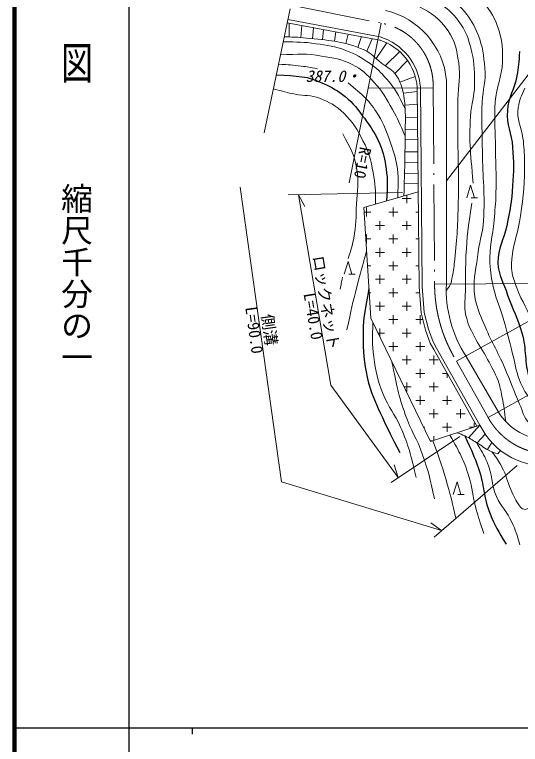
# Model space of a CAD drawing. Units: millimetres, scale not verified. Extents: x 40000 to 680144, y 20000 to 380000.
# Drawn here: x 40000 to 119738, y 202409 to 317526 of the extents above; entities that cross this region are included whole.
import ezdxf
from ezdxf.enums import TextEntityAlignment as Align

# ---------------------------------------------------------------- set-up
doc = ezdxf.new("R2010")
doc.units = ezdxf.units.MM
doc.header["$LTSCALE"] = 1000
doc.linetypes.add('LONG_DASHED_DOTTED', pattern=[15.25, 12, -1.5, 0.25, -1.5])
for name, color, linetype, lineweight in [('M-BGD', 7, 'Continuous', 13), ('M-BMK', 2, 'LONG_DASHED_DOTTED', 13), ('M-STR-HTXT', 7, 'Continuous', 13), ('M-TTL', 2, 'Continuous', 140), ('M-TTL-BAND', 7, 'Continuous', 25)]:
    doc.layers.add(name, color=color, linetype=linetype, lineweight=lineweight)
doc.styles.add('@ＭＳ ゴシック', font='')
doc.styles.add('ＭＳ ゴシック', font='')
doc.styles.get('@ＭＳ ゴシック').set_extended_font_data('@MS Gothic')
doc.styles.get('ＭＳ ゴシック').set_extended_font_data('MS Gothic')

msp = doc.modelspace()

# ---------------------------------------------------------------- linework, layer by layer
at = {"layer": 'M-BGD'}
for p, q in [((83066, 316735), (97649, 314000)), ((82974, 316243), (97556, 313509)), ((83259, 314005), (83292, 316184)), ((85129, 313906), (85265, 315814)), ((86959, 313727), (87135, 315463)), ((88537, 313565), (88702, 315169)), ((90422, 313320), (90634, 314807)), ((92216, 312949), (92560, 314446)), ((94093, 312355), (94678, 314049)), ((95542, 311735), (96388, 313728)), ((96988, 310584), (98676, 313062)), ((98439, 309450), (100708, 311697)), ((99921, 308257), (101950, 310293)), ((100757, 306864), (103174, 307740)), ((108085, 307156), (108064, 275083)), ((101287, 305117), (103485, 305371)), ((103478, 306100), (103775, 274600)), ((103978, 306105), (104274, 274621)), ((101529, 303242), (103503, 303401)), ((101604, 301297), (103523, 301340)), ((101575, 299431), (103541, 299383)), ((101558, 297860), (103555, 297850)), ((101540, 295902), (103574, 295880)), ((101512, 294208), (103590, 294169)), ((101471, 292443), (103607, 292391)), ((101431, 290868), (103622, 290812)), ((111293, 288637), (111893, 290637)), ((111893, 290637), (112493, 288637)), ((101824, 289049), (101824, 287793)), ((101117, 288500), (102531, 288500)), ((111993, 288637), (112993, 288637)), ((95460, 287086), (95460, 285672)), ((99703, 287086), (99703, 285672)), ((95084, 286379), (96167, 286379)), ((98995, 286379), (100410, 286379)), ((103238, 286379), (103664, 286379)), ((97581, 284965), (97581, 283550)), ((101824, 284965), (101824, 283550)), ((96874, 284257), (98288, 284257)), ((101117, 284257), (102531, 284257)), ((95356, 282136), (96167, 282136)), ((95460, 282843), (95460, 281429)), ((98995, 282136), (100410, 282136)), ((99703, 282843), (99703, 281429)), ((103238, 282136), (103704, 282136)), ((96874, 280015), (98288, 280015)), ((97581, 280722), (97581, 279308)), ((101117, 280015), (102531, 280015)), ((101824, 280722), (101824, 279308)), ((91975, 276586), (92575, 278586)), ((92575, 278586), (93175, 276586)), ((99703, 278601), (99703, 277186)), ((95628, 277893), (96167, 277893)), ((98995, 277893), (100410, 277893)), ((103238, 277893), (103744, 277893)), ((92675, 276586), (93675, 276586)), ((97581, 276479), (97581, 275065)), ((101824, 276479), (101824, 275065)), ((96874, 275772), (98288, 275772)), ((101117, 275772), (102531, 275772)), ((99703, 274358), (99703, 272944)), ((103775, 274600), (104083, 270474)), ((95899, 273651), (96167, 273651)), ((98995, 273651), (100410, 273651)), ((103238, 273651), (103846, 273651)), ((97581, 272237), (97581, 270822)), ((101824, 272237), (101824, 270822)), ((96874, 271530), (98288, 271530)), ((101117, 271530), (102531, 271530)), ((98995, 269408), (100410, 269408)), ((99703, 270115), (99703, 268701)), ((103238, 269408), (104358, 269408)), ((103945, 270115), (103945, 268701)), ((104083, 270474), (104787, 267746)), ((97297, 267287), (98288, 267287)), ((97581, 267994), (97581, 266698)), ((101117, 267287), (102531, 267287)), ((101824, 267994), (101824, 266580)), ((104787, 267746), (105522, 265682)), ((105285, 267817), (105290, 267825)), ((105285, 267817), (105295, 267811)), ((98995, 265166), (100410, 265166)), ((99703, 265873), (99703, 264458)), ((103238, 265166), (104652, 265166)), ((103945, 265873), (103945, 264458)), ((105522, 265682), (106104, 264681)), ((106536, 264933), (113355, 252786)), ((101824, 263751), (101824, 262337)), ((106067, 263751), (106067, 262337)), ((106100, 264688), (112872, 252624)), ((101117, 263044), (102531, 263044)), ((105359, 263044), (106774, 263044)), ((111190, 263612), (116222, 254916)), ((103945, 261630), (103945, 260216)), ((103238, 260923), (104652, 260923)), ((107481, 260923), (108214, 260923)), ((108188, 260969), (108188, 260216)), ((101824, 259509), (101824, 258094)), ((106067, 259509), (106067, 258094)), ((101397, 258802), (102531, 258802)), ((105359, 258802), (106774, 258802)), ((103945, 257387), (103945, 255973)), ((108188, 257387), (108188, 255973)), ((103238, 256680), (104652, 256680)), ((107481, 256680), (108895, 256680)), ((105359, 254559), (106774, 254559)), ((106067, 255266), (106067, 253852)), ((109602, 254559), (111016, 254559)), ((110309, 255266), (110309, 253852)), ((104473, 252438), (104652, 252438)), ((107481, 252438), (108895, 252438)), ((108188, 253145), (108188, 251731)), ((111554, 250788), (113355, 252786)), ((111723, 252438), (112317, 252438)), ((112430, 253145), (112430, 252476)), ((106067, 251023), (106067, 250342)), ((112914, 249953), (114190, 251348)), ((105498, 250316), (105991, 250316)), ((114540, 248919), (115243, 250026)), ((116162, 248220), (116607, 248771)), ((109150, 241832), (109750, 243832)), ((109750, 243832), (110350, 241832)), ((109850, 241832), (110850, 241832))]:
    msp.add_line(p, q, dxfattribs=at)
for points in [[(103633, 289568), (95038, 287102), (96156, 269647), (105567, 250174), (113355, 252786)], [(104274, 274621), (104578, 270556), (105266, 267893), (105977, 265893), (106536, 264933)]]:
    msp.add_lwpolyline(points, dxfattribs=at)
for centre, radius, start, end in [((95719, 306050), 12415, 5.10993, 77.07662), ((94990, 305385), 8516, 4.57743, 72.85204), ((94990, 305385), 9016, 4.57743, 72.85204), ((127312, 274168), 19270, 177.27774, 213.215), ((124247, 259780), 9384, 211.21982, 329.22262), ((123661, 257811), 11466, 205.99205, 279.29011)]:
    msp.add_arc(centre, radius, start, end, dxfattribs=at)
for points, knots in [([(85894, 330266), (88173, 329217), (88933, 328933), (90953, 328280), (94060, 327277), (95926, 327156), (99153, 326665), (101502, 326308), (102877, 326506), (105199, 326003), (106834, 325649), (107814, 325482), (109257, 324636), (111538, 323299), (112293, 321801), (113854, 319667), (115088, 317979), (115755, 316942), (116380, 314946), (116949, 313129), (116973, 312004), (116918, 310101), (116845, 307570), (115940, 306249), (115759, 303724), (115582, 301255), (115779, 299862), (115800, 297388), (115828, 294233), (115949, 292466), (115883, 289313), (115848, 287643), (115724, 286712), (115593, 285047), (115386, 282414), (114796, 280956), (114930, 278318), (115009, 276767), (115143, 275893), (115510, 274384), (116004, 272356), (116543, 271294), (117125, 269290), (117695, 267331), (117931, 266211), (118450, 264238), (118902, 262523), (118982, 261507), (119610, 259849), (120149, 258424), (120676, 257707), (121598, 256494), (121983, 255987), (122221, 255660), (122799, 255390), (123103, 255248), (123321, 255265), (123654, 255307), (124240, 255382), (124541, 255581), (125062, 255859), (126434, 256592), (127132, 257168), (128237, 258261), (129329, 259340), (129875, 260010), (130860, 261187), (132651, 263328), (133552, 264609), (135256, 266819), (136999, 269079), (137960, 270357), (139646, 272658), (143159, 277453), (144971, 280253), (148549, 284999), (149437, 286176), (149816, 286948), (150882, 287967), (151310, 288376), (151471, 288538), (152022, 288967)], [0, 0, 0, 0, 1, 1, 1, 2, 2, 2, 3, 3, 3, 4, 4, 4, 5, 5, 5, 6, 6, 6, 7, 7, 7, 8, 8, 8, 9, 9, 9, 10, 10, 10, 11, 11, 11, 12, 12, 12, 13, 13, 13, 14, 14, 14, 15, 15, 15, 16, 16, 16, 17, 17, 17, 18, 18, 18, 19, 19, 19, 20, 20, 20, 21, 21, 21, 22, 22, 22, 23, 23, 23, 24, 24, 24, 25, 25, 25, 26, 26, 26, 27, 27, 27, 27]), ([(84970, 325845), (86730, 325011), (87312, 324766), (88881, 324262), (90863, 323625), (92056, 323583), (94099, 323185), (96600, 322698), (98070, 322732), (100518, 322026), (103124, 321273), (104696, 320904), (106937, 319375), (108524, 318292), (109350, 317496), (110415, 315897), (111260, 314629), (111500, 313762), (111906, 312294), (112466, 310269), (112459, 309051), (112527, 306952), (112587, 305095), (112107, 304082), (111947, 302231), (111568, 297830), (111870, 296174), (112279, 290926)], [0, 0, 0, 0, 1, 1, 1, 2, 2, 2, 3, 3, 3, 4, 4, 4, 5, 5, 5, 6, 6, 6, 7, 7, 7, 8, 8, 8, 9, 9, 9, 9]), ([(84583, 323992), (86625, 323269), (87232, 323092), (88957, 322605), (91961, 321756), (93756, 321750), (96783, 320990), (99515, 320304), (101225, 320262), (103678, 318878), (105748, 317710), (107015, 316939), (108337, 314964), (109489, 313243), (109698, 311980), (110014, 309933), (110358, 307702), (109918, 306413), (109890, 304156), (109859, 301706), (109882, 300333), (109890, 297882), (109902, 294024), (110073, 291862), (109952, 288006), (109840, 284447), (109780, 282446), (109393, 278907), (109275, 277824), (109241, 277209), (109007, 276146), (108906, 275688), (108889, 275413), (108694, 274987), (108503, 274570), (108374, 274412), (108043, 274011)], [0, 0, 0, 0, 1, 1, 1, 2, 2, 2, 3, 3, 3, 4, 4, 4, 5, 5, 5, 6, 6, 6, 7, 7, 7, 8, 8, 8, 9, 9, 9, 10, 10, 10, 11, 11, 11, 12, 12, 12, 12]), ([(101463, 323643), (104016, 322877), (105039, 322620), (107012, 321352), (108697, 320269), (109614, 319544), (110904, 318011), (111975, 316739), (112448, 315886), (113058, 314340), (113829, 312384), (113951, 311161), (114134, 309067), (114318, 306976), (113806, 305807), (113720, 303711), (113596, 300662), (113717, 298949), (113748, 295898), (113791, 291660), (114191, 289278), (113921, 285048), (113775, 282768), (113182, 281552), (112954, 279278), (112710, 276838), (112174, 275432), (112568, 273011), (112845, 271308), (113290, 270410), (113948, 268815), (115110, 266002), (116061, 264560), (117289, 261775), (118256, 259580), (118628, 258278), (119608, 256088), (120149, 254877), (120218, 253990), (121181, 253079), (121532, 252747), (121839, 252675), (122313, 252582), (123096, 252428), (123569, 252453), (124356, 252582), (125801, 252818), (126636, 253108), (127862, 253907), (128966, 254626), (129546, 255109), (130457, 256060), (132021, 257694), (132529, 258918), (133770, 260809), (136386, 264793), (137461, 267282), (140230, 271162), (141036, 272291), (141426, 273005), (142474, 273915), (143013, 274384), (143235, 274570), (143933, 275020)], [0, 0, 0, 0, 1, 1, 1, 2, 2, 2, 3, 3, 3, 4, 4, 4, 5, 5, 5, 6, 6, 6, 7, 7, 7, 8, 8, 8, 9, 9, 9, 10, 10, 10, 11, 11, 11, 12, 12, 12, 13, 13, 13, 14, 14, 14, 15, 15, 15, 16, 16, 16, 17, 17, 17, 18, 18, 18, 19, 19, 19, 20, 20, 20, 21, 21, 21, 21]), ([(82329, 313207), (84719, 313209), (85485, 313219), (87481, 312938), (89351, 312674), (90442, 312576), (92202, 311888), (93793, 311267), (94640, 310771), (96039, 309790), (97157, 309006), (97689, 308428), (98606, 307416), (100067, 305804), (100413, 304926), (101560, 302695)], [0, 0, 0, 0, 1, 1, 1, 2, 2, 2, 3, 3, 3, 4, 4, 4, 5, 5, 5, 5]), ([(101381, 288922), (101496, 293495), (101542, 294673), (101560, 298361), (101569, 300054), (101654, 301005), (101560, 302695), (101490, 303958), (101443, 304685), (101080, 305897), (100786, 306881), (100572, 307462), (99921, 308257), (99249, 309078), (98609, 309267), (97768, 309913), (96733, 310707), (96315, 311429), (95117, 311943), (91986, 313286), (89976, 313421), (86587, 313765), (84995, 313926), (84407, 313991), (82499, 314020)], [0, 0, 0, 0, 1, 1, 1, 2, 2, 2, 3, 3, 3, 4, 4, 4, 5, 5, 5, 6, 6, 6, 7, 7, 7, 8, 8, 8, 8]), ([(120458, 305899), (119821, 304689), (119608, 304097), (119402, 302856), (119092, 300985), (119907, 299940), (120141, 298059), (120319, 296627), (120376, 295816), (120389, 294373), (120421, 291000), (120241, 289100), (119768, 285760), (119409, 283222), (118728, 281881), (118433, 279334), (118335, 278488), (118262, 277997), (118377, 277153), (118528, 276051), (118795, 275464), (119178, 274420), (120027, 272106), (120941, 270985), (121752, 268657), (122403, 266790), (122395, 265636), (122967, 263743), (123304, 262627), (123290, 261821), (124099, 260982), (124371, 260700), (124648, 260577), (125038, 260623), (125525, 260681), (125694, 261019), (126087, 261313), (127088, 262065), (127583, 262574), (128461, 263467), (129890, 264920), (130438, 265959), (131636, 267608), (133763, 270536), (134669, 272377), (136826, 275283), (138946, 278137), (140436, 279498), (142596, 282323), (144065, 284244), (144841, 285356), (146213, 287347), (148018, 289968), (148914, 291513), (150713, 294139), (152763, 297132), (153882, 298833), (156075, 301724), (157814, 304015), (158650, 305434), (160686, 307466), (161875, 308654), (162598, 309266), (163916, 310310), (164483, 310759), (164807, 311003), (165397, 311420), (165691, 311627), (165830, 311790), (166158, 311935), (166497, 312086), (166669, 312104), (167082, 312152)], [0, 0, 0, 0, 1, 1, 1, 2, 2, 2, 3, 3, 3, 4, 4, 4, 5, 5, 5, 6, 6, 6, 7, 7, 7, 8, 8, 8, 9, 9, 9, 10, 10, 10, 11, 11, 11, 12, 12, 12, 13, 13, 13, 14, 14, 14, 15, 15, 15, 16, 16, 16, 17, 17, 17, 18, 18, 18, 19, 19, 19, 20, 20, 20, 21, 21, 21, 22, 22, 22, 23, 23, 23, 24, 24, 24, 24]), ([(81902, 311166), (84846, 311304), (85894, 311414), (88392, 310977), (90319, 310641), (91488, 310558), (93223, 309652), (94773, 308843), (95508, 308114), (96702, 306836), (98076, 305365), (98590, 304314), (99573, 302557), (100458, 300974), (100728, 300357), (101560, 298361)], [0, 0, 0, 0, 1, 1, 1, 2, 2, 2, 3, 3, 3, 4, 4, 4, 5, 5, 5, 5]), ([(81600, 309718), (83307, 309608), (83786, 309589), (85175, 309404), (86182, 309269), (86524, 309215), (87743, 308990)], [0, 0, 0, 0, 1, 1, 1, 2, 2, 2, 2]), ([(92574, 306753), (94895, 304775), (95933, 304044), (97323, 301729), (98299, 300102), (98670, 299080), (99283, 297284), (99820, 295712), (100129, 294815), (100360, 293171), (100605, 291419), (100393, 290247), (100411, 288644), (100411, 288644), (100411, 288644), (100411, 288644)], [0, 0, 0, 0, 1, 1, 1, 2, 2, 2, 3, 3, 3, 4, 4, 4, 5, 5, 5, 5]), ([(80786, 305826), (82412, 305369), (82877, 305244), (84237, 304959), (85728, 304647), (86671, 304897), (88088, 304338), (89710, 303698), (90622, 303188), (91877, 301977), (93370, 300538), (93989, 299481), (94921, 297629), (95848, 295785), (96155, 294626), (96536, 292598), (96894, 290688), (96904, 289894), (96898, 287636)], [0, 0, 0, 0, 1, 1, 1, 2, 2, 2, 3, 3, 3, 4, 4, 4, 5, 5, 5, 6, 6, 6, 6]), ([(91722, 298701), (92985, 296405), (93564, 295429), (93958, 293110), (94316, 291005), (94006, 289776), (93896, 287644), (93787, 285529), (93904, 284311), (93461, 282240), (93191, 280980), (93069, 280497), (92571, 279065)], [0, 0, 0, 0, 1, 1, 1, 2, 2, 2, 3, 3, 3, 4, 4, 4, 4]), ([(112072, 287779), (111524, 283850), (111310, 282722), (111160, 279455), (111072, 277532), (111083, 276452), (111078, 274527), (111072, 272780), (110813, 271767), (111160, 270055), (111433, 268712), (111827, 268015), (112435, 266788), (113168, 265310), (113793, 264599), (114570, 263144), (115256, 261859), (115692, 261156), (116208, 259794), (116565, 258851), (116619, 258276), (116834, 257291), (117180, 255702), (117244, 255013), (117424, 253334)], [0, 0, 0, 0, 1, 1, 1, 2, 2, 2, 3, 3, 3, 4, 4, 4, 5, 5, 5, 6, 6, 6, 7, 7, 7, 8, 8, 8, 8]), ([(92378, 267797), (93094, 271076), (93277, 271950), (93951, 274588), (94512, 276784), (94883, 278000), (95481, 280186), (95481, 280186), (95481, 280186), (95481, 280186)], [0, 0, 0, 0, 1, 1, 1, 2, 2, 2, 3, 3, 3, 3]), ([(91674, 276093), (91596, 275637), (91576, 275520), (91508, 275154), (91439, 274787), (91416, 274670), (91324, 274215)], [0, 0, 0, 0, 1, 1, 1, 2, 2, 2, 2]), ([(96489, 268958), (96375, 266500), (96360, 265654), (96622, 263562), (96918, 261203), (97227, 259868), (98113, 257661), (98970, 255526), (99916, 254548), (100846, 252443), (102162, 249468), (102396, 248222), (103331, 244492)], [0, 0, 0, 0, 1, 1, 1, 2, 2, 2, 3, 3, 3, 4, 4, 4, 4]), ([(99475, 262779), (100260, 258857), (100463, 257600), (101591, 254431), (102495, 251892), (103433, 250639), (104325, 248095), (105255, 245440), (105471, 244419), (106188, 241138)], [0, 0, 0, 0, 1, 1, 1, 2, 2, 2, 3, 3, 3, 3]), ([(108635, 251203), (110194, 248322), (110794, 247366), (111613, 244693), (112203, 242768), (112198, 241603), (112731, 239661), (113162, 238092), (113333, 237557), (113973, 235686)], [0, 0, 0, 0, 1, 1, 1, 2, 2, 2, 3, 3, 3, 3]), ([(116162, 248220), (115622, 248406), (115459, 248481), (115021, 248680), (114098, 249098), (113673, 249505), (112800, 250021), (112097, 250436), (111737, 250737), (110992, 251070), (110501, 251290), (110313, 251364), (109705, 251562)], [0, 0, 0, 0, 1, 1, 1, 2, 2, 2, 3, 3, 3, 4, 4, 4, 4]), ([(105949, 250302), (107128, 247007), (107484, 246090), (108259, 243326), (108826, 241303), (109001, 240608), (109563, 238108)], [0, 0, 0, 0, 1, 1, 1, 2, 2, 2, 2]), ([(112800, 250021), (113675, 248673), (113933, 248177), (114498, 246915), (115387, 244927), (115078, 243528), (115947, 241532), (116686, 239835), (117628, 239159), (118391, 237473), (119006, 236112), (119191, 235558), (119674, 233871)], [0, 0, 0, 0, 1, 1, 1, 2, 2, 2, 3, 3, 3, 4, 4, 4, 4]), ([(115261, 248570), (116050, 247510), (116293, 247144), (116831, 246156), (117546, 244842), (117621, 243957), (118239, 242594), (118709, 241557), (118912, 240919), (119619, 240027), (119830, 239762), (119978, 239574), (120309, 239502), (120557, 239449), (120717, 239528), (120944, 239640), (121826, 240077), (121990, 240766), (122711, 241435), (124948, 243507), (126193, 243921), (129333, 245569)], [0, 0, 0, 0, 1, 1, 1, 2, 2, 2, 3, 3, 3, 4, 4, 4, 5, 5, 5, 6, 6, 6, 7, 7, 7, 7])]:
    msp.add_open_spline(points, degree=3, knots=knots, dxfattribs=at)
at = {"layer": 'M-BGD', "lineweight": 25}
for points, knots in [([(119604, 311698), (119490, 309899), (119422, 309339), (119169, 307847), (118800, 305665), (117871, 304585), (117679, 302380), (117480, 300106), (118354, 298874), (118514, 296597), (118680, 294219), (118685, 292872), (118514, 290495), (118336, 288028), (118074, 286657), (117603, 284229), (117156, 281925), (116105, 280734), (116195, 278390), (116274, 276313), (117063, 275265), (117727, 273296), (118522, 270939), (119285, 269726), (119963, 267333), (120749, 264557), (120309, 262800), (121164, 260044), (121505, 258946), (121854, 258366), (122531, 257436), (122847, 257000), (123037, 256628), (123566, 256525), (124103, 256420), (124414, 256712), (124891, 256980), (125879, 257534), (126153, 258217), (126920, 259051), (128989, 261298), (130042, 262655), (131931, 265055), (134016, 267705), (134975, 269346), (136983, 272054), (138785, 274483), (139376, 275255), (141662, 278224)], [0, 0, 0, 0, 1, 1, 1, 2, 2, 2, 3, 3, 3, 4, 4, 4, 5, 5, 5, 6, 6, 6, 7, 7, 7, 8, 8, 8, 9, 9, 9, 10, 10, 10, 11, 11, 11, 12, 12, 12, 13, 13, 13, 14, 14, 14, 15, 15, 15, 16, 16, 16, 16]), ([(81249, 308043), (84605, 307801), (86084, 307922), (88785, 306629), (90151, 305975), (90914, 305559), (92098, 304614), (93501, 303494), (94074, 302612), (95135, 301163), (96235, 299660), (96856, 298788), (97592, 297077), (98207, 295648), (98323, 294750), (98558, 293212), (98858, 291251), (98766, 290439), (98629, 288133)], [0, 0, 0, 0, 1, 1, 1, 2, 2, 2, 3, 3, 3, 4, 4, 4, 5, 5, 5, 6, 6, 6, 6]), ([(95857, 274319), (95164, 270664), (94861, 269373), (94945, 266171), (95015, 263506), (95155, 261984), (95815, 259400), (96378, 257196), (97063, 256075), (97989, 253996), (98969, 251796), (99357, 251067), (100722, 248468)], [0, 0, 0, 0, 1, 1, 1, 2, 2, 2, 3, 3, 3, 4, 4, 4, 4]), ([(110992, 251070), (112091, 248719), (112398, 247983), (113118, 245935), (114071, 243219), (113845, 241455), (114953, 238798), (115770, 236842), (116173, 236088), (117480, 233995)], [0, 0, 0, 0, 1, 1, 1, 2, 2, 2, 3, 3, 3, 3])]:
    msp.add_open_spline(points, degree=3, knots=knots, dxfattribs=at)
at = {"layer": 'M-BMK'}
for p, q in [((84133, 318906), (97778, 316180)), ((105977, 305993), (106210, 275012)), ((109689, 262837), (114658, 253955))]:
    msp.add_line(p, q, dxfattribs=at)
for centre, radius, start, end in [((95990, 306348), 9994, 357.96561, 79.69404), ((129467, 275073), 23257, 180.14902, 211.74178), ((124348, 259297), 11065, 208.86919, 301.1168)]:
    msp.add_arc(centre, radius, start, end, dxfattribs=at)
at = {"layer": 'M-STR-HTXT'}
for p, q in [((108074, 291279), (130761, 320800)), ((83422, 318436), (79337, 298893)), ((97778, 316180), (92747, 290998)), ((105977, 305993), (95744, 305916)), ((101142, 289454), (83104, 289081)), ((84735, 289115), (85761, 287261)), ((106210, 275012), (132669, 275211)), ((109689, 262837), (132134, 275394)), ((114658, 253955), (132690, 264043)), ((99348, 243736), (110197, 250983)), ((100470, 244486), (99858, 246514)), ((119225, 246397), (106118, 235092)), ((107324, 236131), (105614, 237382))]:
    msp.add_line(p, q, dxfattribs=at)
for points in [[(75549, 290298), (82072, 243803), (107324, 236131)], [(84735, 289115), (89865, 259048), (100470, 244486)]]:
    msp.add_lwpolyline(points, dxfattribs=at)
at = {"layer": 'M-TTL'}
msp.add_line((40000, 380000), (40000, 20000), dxfattribs=at)
at = {"layer": 'M-TTL-BAND'}
for p, q in [((58000, 370000), (58000, 20000)), ((40000, 205000), (579000, 205000)), ((68000, 205000), (68000, 204000))]:
    msp.add_line(p, q, dxfattribs=at)

# ---------------------------------------------------------------- texts
at = {"layer": 'M-BGD', "style": 'ＭＳ ゴシック', "oblique": 15}
msp.add_text('387.0・', height=1833, dxfattribs=at).set_placement((90246, 307820), align=Align.MIDDLE_CENTER)
at = {"layer": 'M-STR-HTXT', "style": 'ＭＳ ゴシック'}
for s, rotation, p in [('R=10', 258.701, (93431, 294426)), ('ロックネット', 279.682, (87676, 271875)), ('側溝', 277.985, (78732, 267610))]:
    msp.add_text(s, height=1833, rotation=rotation, dxfattribs=at).set_placement(p, align=Align.BOTTOM_CENTER)
for s, rotation, p in [('L=40.0', 279.682, (87978, 270107)), ('L=90.0', 277.985, (78693, 267889))]:
    msp.add_text(s, height=1833, rotation=rotation, dxfattribs=at).set_placement(p, align=Align.TOP_CENTER)
at = {"layer": 'M-TTL-BAND', "style": '@ＭＳ ゴシック', "width": 1.4}
msp.add_text('平  面  図', height=3666, rotation=270, dxfattribs=at).set_placement((49777, 306475), align=Align.MIDDLE_RIGHT)
at = {"layer": 'M-TTL-BAND', "style": '@ＭＳ ゴシック'}
msp.add_text('縮尺千分の一', height=3666, rotation=270, dxfattribs=at).set_placement((49777, 261030), align=Align.MIDDLE_RIGHT)

doc.saveas('drawing.dxf')
